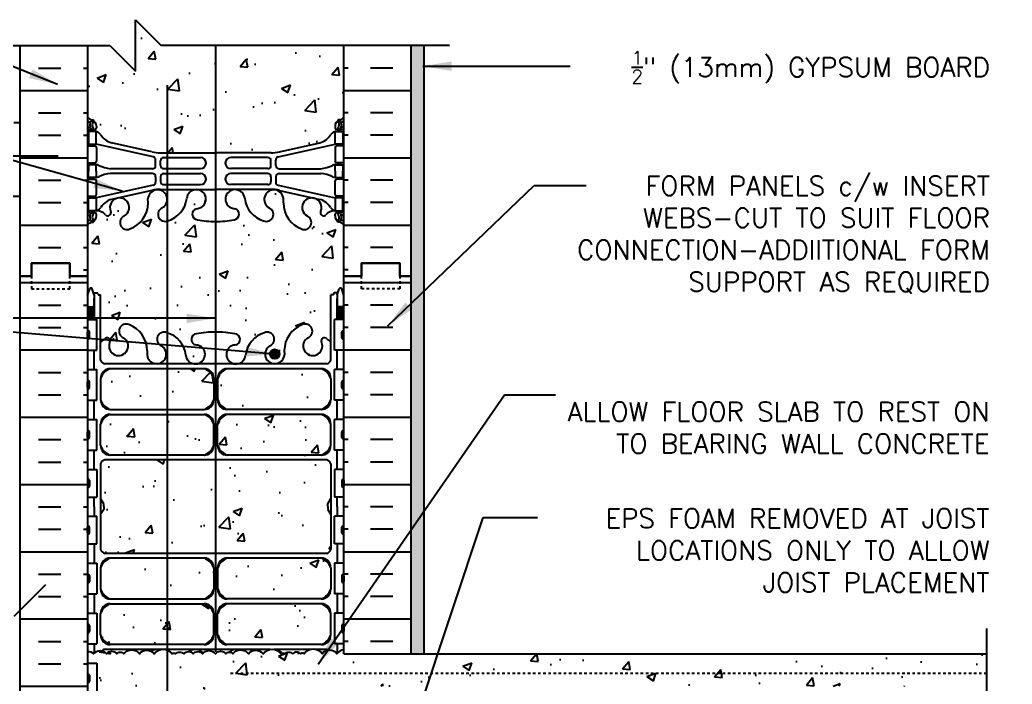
# Model space of a CAD drawing. Header units: inches. Extents: x 56 to 164, y 49 to 135.
# Drawn here: x 125.74 to 164.45, y 108.46 to 134.39 of the extents above; entities that cross this region are included whole.
import ezdxf

# ---------------------------------------------------------------- set-up
doc = ezdxf.new("R2010")
doc.units = ezdxf.units.IN
doc.header["$LTSCALE"] = 0.5
doc.header["$MEASUREMENT"] = 0
doc.linetypes.add('DASHED2', pattern=[0.375, 0.25, -0.125])
doc.linetypes.add('HIDDEN2', pattern=[0.1875, 0.125, -0.0625])
for name, color, linetype in [('HATCH', 12, 'Continuous'), ('Hidden2', 12, 'HIDDEN2'), ('line25', 2, 'Continuous'), ('LINE3', 3, 'Continuous'), ('LINE50', 5, 'Continuous'), ('LINE9', 9, 'Continuous'), ('TEXT', 4, 'Continuous'), ('Web_Edge', 9, 'Continuous')]:
    doc.layers.add(name, color=color, linetype=linetype)
doc.styles.add('DIM', font='romans.shx', dxfattribs={"width": 0.7})
doc.styles.add('ROMANS', font='romans.shx', dxfattribs={"height": 0.75})
doc.dimstyles.new('ext_12', dxfattribs={"dimscale": 12, "dimtxt": 0.09375, "dimasz": 0.09375, "dimexe": 0.09375, "dimexo": 0.0625, "dimgap": 0.0625, "dimtad": 1, "dimdec": 1, "dimzin": 3, "dimdsep": 46, "dimlunit": 4, "dimtxsty": 'DIM', "dimcen": 0.09, "dimdle": 0.09375, "dimclrt": 4, "dimadec": 0, "dimazin": 0, "dimtfac": 1, "dimtdec": 1, "dimtmove": 2, "dimatfit": 3, "dimfxl": 1, "dimfrac": 2, "dimtolj": 1, "dimtzin": 0, "dimarcsym": 0})

msp = doc.modelspace()

# ---------------------------------------------------------------- hatches: boundary and pattern name
at = {"layer": 'HATCH'}
h = msp.add_hatch(dxfattribs=at)
h.set_pattern_fill('AR-CONC', color=256, scale=0.5)
h.paths.add_polyline_path([(138.381, 133.386), (131.256, 133.386), (130.256, 134.386), (130.256, 132.386), (129.256, 133.386), (128.381, 133.386), (128.381, 130.579, 0.088416), (128.527, 130.482), (128.617, 130.482), (128.617, 130.44, -0.249069), (128.727, 130.233), (128.727, 130.166, -0.414214), (128.665, 130.103), (128.617, 130.103), (128.617, 130.033), (128.722, 130.033, -0.168672), (128.908, 129.884, 0.17445), (129.315, 129.588), (130.896, 129.235, 0.054974), (131.223, 129.199), (133.381, 129.199), (135.539, 129.199, 0.054974), (135.866, 129.235), (137.447, 129.588, 0.17445), (137.854, 129.884, -0.168672), (138.04, 130.033), (138.145, 130.033), (138.145, 130.103), (138.098, 130.103, -0.414214), (138.035, 130.166), (138.035, 130.233, -0.249069), (138.145, 130.44), (138.145, 130.482), (138.235, 130.482, 0.08841), (138.381, 130.579)])
h.paths.add_polyline_path([(138.381, 124.387), (138.381, 126.387, 0.08841), (138.235, 126.484), (138.145, 126.484), (138.145, 126.526, -0.249069), (138.035, 126.733), (138.035, 126.801, -0.414214), (138.098, 126.863), (138.145, 126.863), (138.145, 126.933), (138.04, 126.933, 0.231736), (137.682, 126.782, -0.8344), (137.471, 126.908), (137.483, 126.929, 2.155404), (136.944, 126.735, -1), (136.73, 126.223, -0.311223), (136.021, 127.239), (136.022, 127.404, 1.661382), (135.461, 127.052, -1), (135.247, 126.541, -0.30095), (134.511, 127.413, 1.661382), (133.95, 127.06, 0.055617), (134.129, 127.015, -0.843243), (134.095, 126.582, -0.047544), (133.381, 126.518, -0.047544), (132.667, 126.582, -0.843243), (132.633, 127.015, 0.055617), (132.812, 127.06, 1.661382), (132.251, 127.413, -0.30095), (131.515, 126.541, -1), (131.301, 127.052, 1.661382), (130.74, 127.404), (130.741, 127.259, -0.316114), (130.032, 126.223, -1), (129.818, 126.735, 2.155404), (129.28, 126.929), (129.291, 126.908, -0.834375), (129.08, 126.782, 0.23174), (128.722, 126.933), (128.617, 126.933), (128.617, 126.863), (128.665, 126.863, -0.414214), (128.727, 126.801), (128.727, 126.733, -0.249069), (128.617, 126.526), (128.617, 126.484), (128.527, 126.484, 0.088416), (128.381, 126.387), (128.381, 124.387), (128.381, 123.628), (128.46, 123.869, -0.725737), (128.566, 123.888), (128.615, 123.738), (128.741, 123.738, -0.414214), (128.791, 123.688), (128.791, 123.658), (128.891, 123.658), (128.891, 121.821, 0.108933), (129.044, 121.934, -0.8344), (129.255, 121.809), (129.244, 121.787, 2.155404), (129.782, 121.982, -1), (129.996, 122.493, -0.311223), (130.705, 121.477), (130.704, 121.312, 1.661382), (131.265, 121.665, -1), (131.479, 122.176, -0.30095), (132.215, 121.303, 1.661382), (132.776, 121.656, 0.055617), (132.597, 121.702, -0.843243), (132.631, 122.134, -0.049932), (133.381, 122.198, -0.049932), (134.131, 122.134, -0.843243), (134.165, 121.702, 0.055617), (133.986, 121.656, 1.661382), (134.547, 121.303, -0.30095), (135.283, 122.176, -1), (135.497, 121.665, 1.661382), (136.058, 121.312), (136.057, 121.457, -0.316114), (136.766, 122.493, -1), (136.98, 121.982, 2.155404), (137.519, 121.787), (137.507, 121.809, -0.834375), (137.718, 121.934, 0.10894), (137.871, 121.821), (137.871, 123.658), (137.971, 123.658), (137.971, 123.688, -0.414214), (138.021, 123.738), (138.147, 123.738), (138.19, 123.869, -0.725737), (138.296, 123.888), (138.381, 123.628)])
h.paths.add_polyline_path([(133.305, 120.394, 0.225652), (132.93, 120.769), (129.266, 120.769, 0.225652), (128.891, 120.394), (128.891, 119.553, 0.225652), (129.266, 119.178), (132.93, 119.178, 0.225652), (133.305, 119.553)])
h.paths.add_polyline_path([(132.93, 118.987), (129.266, 118.987, 0.225652), (128.891, 118.612), (128.891, 117.771, 0.225652), (129.266, 117.396), (132.93, 117.396, 0.225652), (133.305, 117.771), (133.305, 118.612, 0.225652)])
h.paths.add_polyline_path([(137.871, 118.612, 0.225652), (137.496, 118.987), (133.832, 118.987, 0.225652), (133.457, 118.612), (133.457, 117.771, 0.225652), (133.832, 117.396), (137.496, 117.396, 0.225652), (137.871, 117.771)])
h.paths.add_polyline_path([(137.871, 120.394, 0.225652), (137.496, 120.769), (133.832, 120.769, 0.225652), (133.457, 120.394), (133.457, 119.553, 0.225652), (133.832, 119.178), (137.496, 119.178, 0.225652), (137.871, 119.553)])
h.paths.add_polyline_path([(137.871, 117.061, 0.268138), (137.71, 117.209), (129.052, 117.209, 0.268156), (128.891, 117.061), (128.891, 115.699), (129.011, 115.499), (129.011, 115.387), (129.011, 115.275), (128.891, 115.075), (128.891, 113.713, 0.268156), (129.052, 113.565), (137.71, 113.565, 0.268138), (137.871, 113.713), (137.871, 115.075), (137.751, 115.275), (137.751, 115.387), (137.751, 115.499), (137.871, 115.699)])
h.paths.add_polyline_path([(133.305, 113.003, 0.225652), (132.93, 113.378), (129.266, 113.378, 0.225652), (128.891, 113.003), (128.891, 112.162, 0.225652), (129.266, 111.787), (132.93, 111.787, 0.225652), (133.305, 112.162)])
h.paths.add_polyline_path([(133.305, 111.221, 0.225652), (132.93, 111.596), (129.266, 111.596, 0.225652), (128.891, 111.221), (128.891, 110.38, 0.225652), (129.266, 110.005), (132.93, 110.005, 0.225652), (133.305, 110.38)])
h.paths.add_polyline_path([(137.871, 111.221, 0.225652), (137.496, 111.596), (133.832, 111.596, 0.225652), (133.457, 111.221), (133.457, 110.38, 0.225652), (133.832, 110.005), (137.496, 110.005, 0.225652), (137.871, 110.38)])
h.paths.add_polyline_path([(137.871, 113.003, 0.225652), (137.496, 113.378), (133.832, 113.378, 0.225652), (133.457, 113.003), (133.457, 112.162, 0.225652), (133.832, 111.787), (137.496, 111.787, 0.225652), (137.871, 112.162)])
h = msp.add_hatch(dxfattribs=at)
h.set_pattern_fill('INSUL', color=256, scale=7, style=0)
h.set_pattern_definition([(0, (-2797.7805, -272.6226), (0, 2.625), []), (0, (-2797.7805, -271.7476), (0, 2.625), [0.875, -0.875]), (0, (-2797.7805, -270.8726), (0, 2.625), [0.875, -0.875])])
h.paths.add_polyline_path([(128.256, 133.386), (125.756, 133.386), (125.756, 124.387), (126.194, 124.387), (126.194, 124.887), (127.694, 124.887), (127.694, 124.387), (128.381, 124.387), (128.381, 133.261)])
h = msp.add_hatch(dxfattribs=at)
h.set_pattern_fill('INSUL', color=256, scale=7, style=0)
h.set_pattern_definition([(180, (3064.5426, -272.6226), (0, 2.625), []), (180, (3064.5426, -271.7476), (0, 2.625), [0.875, -0.875]), (180, (3064.5426, -270.8726), (0, 2.625), [0.875, -0.875])])
h.paths.add_polyline_path([(141.006, 133.386), (138.381, 133.386), (138.381, 124.387), (139.069, 124.387), (139.069, 124.887), (140.569, 124.887), (140.569, 124.387), (141.006, 124.387)])
h = msp.add_hatch(dxfattribs=at)
h.set_pattern_fill('AR-SAND', color=256, scale=0.25, style=0)
h.set_pattern_definition([(37.5, (144.59085, 92.68007), (-0.0157483, 0.481706), [0, -0.38, 0, -0.425, 0, -0.40625]), (7.5, (144.59085, 92.68007), (0.442444, 0.7055365), [0, -0.205, 0, -0.3425, 0, -0.13125]), (327.5, (144.28335, 92.68007), (0.7785355, 0.0014148), [0, -0.125, 0, -0.45, 0, -0.5875]), (317.5, (144.28335, 92.68007), (0.751532, 0.219419), [0, -0.0625, 0, -0.295, 0, -0.3375])])
h.paths.add_polyline_path([(141.506, 92.387), (141.006, 92.387), (141.006, 88.387), (141.006, 79.387), (141.506, 79.387)])
h.paths.add_polyline_path([(141.506, 133.386), (141.006, 133.386), (141.006, 124.387), (141.006, 109.637), (141.506, 109.637)])
h.paths.add_polyline_path([(163.447, 92.387), (163.447, 92.887), (138.881, 92.887), (138.881, 92.387)])
h = msp.add_hatch(dxfattribs=at)
h.set_pattern_fill('AR-SAND', color=256, scale=0.25, style=0)
h.set_pattern_definition([(37.5, (76.5591, 1.08007), (-0.0157483, 0.4817059), [0, -0.38, 0, -0.425, 0, -0.40625]), (7.5, (76.5591, 1.0801), (0.4424442, 0.7055365), [0, -0.205, 0, -0.3425, 0, -0.13125]), (327.5, (76.2516, 1.08007), (0.7785355, 0.0014148), [0, -0.125, 0, -0.45, 0, -0.5875]), (317.5, (76.2516, 1.0801), (0.7515317, 0.219419), [0, -0.0625, 0, -0.295, 0, -0.3375])])
h.paths.add_polyline_path([(141.506, 133.386), (141.006, 133.386), (141.006, 124.387), (141.006, 109.637), (141.506, 109.637)])
h = msp.add_hatch(dxfattribs=at)
h.set_pattern_fill('AR-CONC', color=256, scale=0.5, style=0)
h.paths.add_polyline_path([(138.035, 129.401, -0.414214), (138.098, 129.463), (138.145, 129.463), (138.145, 129.533), (138.04, 129.533), (135.822, 129.036, 0.351061), (135.725, 128.915), (135.725, 128.702, 0.414214), (135.85, 128.577), (137.487, 128.577, 0.100756), (137.936, 128.705, -0.124673), (138.04, 128.733), (138.145, 128.733), (138.145, 128.803), (138.098, 128.803, -0.414214), (138.035, 128.866)])
h = msp.add_hatch(dxfattribs=at)
h.set_pattern_fill('INSUL', color=256, scale=7, style=0)
h.set_pattern_definition([(0, (-2797.7805, -290.6226), (0, 2.625), []), (0, (-2797.7805, -289.7476), (0, 2.625), [0.875, -0.875]), (0, (-2797.7805, -288.8726), (0, 2.625), [0.875, -0.875])])
h.paths.add_polyline_path([(125.756, 106.387), (126.194, 106.387), (126.194, 106.887), (127.694, 106.887), (127.694, 106.387), (128.381, 106.387), (128.381, 124.387), (127.694, 124.387), (127.694, 124.887), (126.194, 124.887), (126.194, 124.387), (125.756, 124.387)])
h = msp.add_hatch(dxfattribs=at)
h.set_pattern_fill('INSUL', color=256, scale=7, style=0)
h.set_pattern_definition([(180, (3064.5426, -290.6226), (0, 2.625), []), (180, (3064.5426, -289.7476), (0, 2.625), [0.875, -0.875]), (180, (3064.5426, -288.8726), (0, 2.625), [0.875, -0.875])])
h.paths.add_polyline_path([(138.381, 109.637), (141.006, 109.637), (141.006, 124.387), (140.569, 124.387), (140.569, 124.887), (139.069, 124.887), (139.069, 124.387), (138.381, 124.387)])
h = msp.add_hatch(dxfattribs=at)
h.set_pattern_fill('AR-CONC', color=256, scale=0.5)
h.paths.add_polyline_path([(134.881, 108.387), (135.131, 108.387), (163.447, 108.387), (163.447, 109.637), (138.381, 109.637), (138.381, 109.796, 0.223776), (138.107, 109.639, 0.520567), (137.532, 109.639, 0.520567), (136.828, 109.639, 0.520567), (136.698, 109.639, 0.458369), (136.381, 109.639, 0.458369), (136.064, 109.639, 0.520567), (135.934, 109.639, 0.520567), (135.23, 109.639, 0.520567), (134.655, 109.639, 0.520567), (134.048, 109.639, 0.520567), (133.773, 109.639, 0.520567), (133.368, 109.639, 0.520567), (132.866, 109.639, 0.520567), (132.502, 109.639, 0.516464), (132.133, 109.638, 0.460455), (131.814, 109.639, 0.520567), (131.685, 109.639, 0.205002), (131.397, 109.818), (131.268, 109.818, 0.205002), (130.981, 109.639, 0.520567), (130.406, 109.639, 0.520567), (129.799, 109.639, 0.520567), (129.523, 109.639, 0.520567), (129.119, 109.639, 0.520567), (128.617, 109.639, 0.31015), (128.381, 109.728), (128.381, 109.282), (128.746, 109.282), (128.746, 108.082), (128.381, 108.082), (128.381, 106.387, -0.518752), (128.751, 106.389, -0.520567), (129.116, 106.389, -0.520567), (129.618, 106.389, -0.520567), (130.022, 106.389, -0.520567), (130.298, 106.389, -0.520567), (130.905, 106.389, -0.520567), (131.479, 106.389, -0.520567), (132.184, 106.389, -0.520567), (132.313, 106.389, -0.458369), (132.631, 106.389, -0.458369), (132.948, 106.389, -0.520567), (133.077, 106.389, -0.520567), (133.782, 106.389, -0.520567), (134.356, 106.389, -0.422623), (134.881, 106.474)])
h.paths.add_polyline_path([(136.381, 106.387), (134.881, 106.387), (134.881, 106.474, 0.422623), (134.356, 106.389, 0.520567), (133.782, 106.389, 0.520567), (133.077, 106.389, 0.520567), (132.948, 106.389, 0.458369), (132.631, 106.389, 0.458369), (132.313, 106.389, 0.520567), (132.184, 106.389, 0.520567), (131.479, 106.389, 0.520567), (130.905, 106.389, 0.520567), (130.298, 106.389, 0.520567), (130.022, 106.389, 0.520567), (129.618, 106.389, 0.520567), (129.116, 106.389, 0.520567), (128.751, 106.389, 0.518752), (128.381, 106.387), (128.381, 105.628), (128.466, 105.888, -0.6), (128.566, 105.888), (128.615, 105.738), (128.741, 105.738, -0.414214), (128.791, 105.688), (128.791, 105.658), (128.891, 105.658), (128.891, 103.821, 0.108933), (129.044, 103.934, -0.8344), (129.255, 103.809), (129.244, 103.787, 2.155404), (129.782, 103.982, -1), (129.996, 104.493, -0.311223), (130.705, 103.477), (130.704, 103.312, 1.661382), (131.265, 103.665, -1), (131.479, 104.176, -0.30095), (132.215, 103.303, 1.661382), (132.776, 103.656, 0.055617), (132.597, 103.702, -0.843243), (132.631, 104.134, -0.049932), (133.381, 104.198, -0.049932), (134.131, 104.134, -0.843243), (134.165, 103.702, 0.055617), (133.986, 103.656, 1.661382), (134.547, 103.303, -0.30095), (135.283, 104.176, -1), (135.497, 103.665, 1.661382), (136.058, 103.312), (136.057, 103.477, -0.198736), (136.381, 104.246)])
h.paths.add_polyline_path([(137.871, 105.658), (137.971, 105.658), (137.971, 105.688, -0.414214), (138.021, 105.738), (138.147, 105.738), (138.196, 105.888, -0.6), (138.296, 105.888), (138.381, 105.628), (138.381, 106.387), (136.881, 106.387), (136.881, 104.514, -0.807508), (136.98, 103.982, 0.086472), (136.881, 103.899), (136.881, 103.414, 0.839665), (137.519, 103.787), (137.507, 103.809, -0.834375), (137.718, 103.934, 0.10894), (137.871, 103.821)])
h.paths.add_polyline_path([(133.305, 102.394, 0.225652), (132.93, 102.769), (129.266, 102.769, 0.225652), (128.891, 102.394), (128.891, 101.553, 0.225652), (129.266, 101.178), (132.93, 101.178, 0.225652), (133.305, 101.553)])
h.paths.add_polyline_path([(133.305, 100.612, 0.225652), (132.93, 100.987), (129.266, 100.987, 0.225652), (128.891, 100.612), (128.891, 99.771, 0.225652), (129.266, 99.396), (132.93, 99.396, 0.225652), (133.305, 99.771)])
h.paths.add_polyline_path([(137.871, 100.612, 0.225652), (137.496, 100.987), (133.832, 100.987, 0.225652), (133.457, 100.612), (133.457, 99.771, 0.225652), (133.832, 99.396), (137.496, 99.396, 0.225652), (137.871, 99.771)])
h.paths.add_polyline_path([(137.871, 102.394, 0.225652), (137.496, 102.769), (136.881, 102.769), (136.881, 102.595), (137.16, 102.595), (137.16, 102.368), (136.9, 102.368), (136.631, 102.368), (136.102, 102.368), (136.102, 102.595), (136.381, 102.595), (136.381, 102.769), (133.832, 102.769, 0.225652), (133.457, 102.394), (133.457, 101.553, 0.225652), (133.832, 101.178), (137.496, 101.178, 0.225652), (137.871, 101.553)])
h.paths.add_polyline_path([(137.751, 97.499), (137.871, 97.699), (137.871, 99.061, 0.268138), (137.71, 99.209), (129.052, 99.209, 0.268156), (128.891, 99.061), (128.891, 97.699), (129.011, 97.499), (129.011, 97.387), (129.011, 97.275), (128.891, 97.075), (128.891, 95.713, 0.268156), (129.052, 95.565), (137.71, 95.565, 0.268138), (137.871, 95.713), (137.871, 97.075), (137.751, 97.275), (137.751, 97.387)])
h.paths.add_polyline_path([(133.305, 95.003, 0.225652), (132.93, 95.378), (129.266, 95.378, 0.225652), (128.891, 95.003), (128.891, 94.162, 0.225652), (129.266, 93.787), (132.93, 93.787, 0.225652), (133.305, 94.162)])
h.paths.add_polyline_path([(133.305, 93.221, 0.225652), (132.93, 93.596), (129.266, 93.596, 0.225652), (128.891, 93.221), (128.891, 92.38, 0.225652), (129.266, 92.005), (132.93, 92.005, 0.225652), (133.305, 92.38)])
h.paths.add_polyline_path([(137.871, 93.221, 0.225652), (137.496, 93.596), (133.832, 93.596, 0.225652), (133.457, 93.221), (133.457, 92.38, 0.225652), (133.832, 92.005), (137.496, 92.005, 0.225652), (137.871, 92.38)])
h.paths.add_polyline_path([(137.871, 95.003, 0.225652), (137.496, 95.378), (133.832, 95.378, 0.225652), (133.457, 95.003), (133.457, 94.162, 0.225652), (133.832, 93.787), (137.496, 93.787, 0.225652), (137.871, 94.162)])
h.paths.add_polyline_path([(138.381, 89.146), (138.302, 88.904, -0.725737), (138.196, 88.886), (138.147, 89.036), (138.021, 89.036, -0.414214), (137.971, 89.086), (137.971, 89.116), (137.871, 89.116), (137.871, 90.953, 0.108935), (137.718, 90.84, -0.8344), (137.507, 90.965), (137.519, 90.987, 2.155404), (136.98, 90.792, -1), (136.766, 90.281, -0.311223), (136.057, 91.297), (136.058, 91.462, 1.661382), (135.497, 91.109, -1), (135.283, 90.598, -0.30095), (134.547, 91.471, 1.661382), (133.986, 91.118, 0.055617), (134.165, 91.072, -0.843243), (134.131, 90.64, -0.049932), (133.381, 90.576, -0.049932), (132.631, 90.64, -0.843243), (132.597, 91.072, 0.055617), (132.776, 91.118, 1.661382), (132.215, 91.471, -0.30095), (131.479, 90.598, -1), (131.265, 91.109, 1.661382), (130.704, 91.462), (130.705, 91.317, -0.316114), (129.996, 90.281, -1), (129.782, 90.792, 2.155404), (129.244, 90.987), (129.255, 90.965, -0.834375), (129.044, 90.84, 0.108938), (128.891, 90.953), (128.891, 89.116), (128.791, 89.116), (128.791, 89.086, -0.414214), (128.741, 89.036), (128.615, 89.036), (128.572, 88.904, -0.725737), (128.466, 88.886), (128.381, 89.146), (128.381, 88.387), (128.381, 86.387, 0.088416), (128.527, 86.29), (128.617, 86.29), (128.617, 86.248, -0.249069), (128.727, 86.041), (128.727, 85.973, -0.414214), (128.665, 85.911), (128.617, 85.911), (128.617, 85.841), (128.722, 85.841, 0.231736), (129.08, 85.992, -0.8344), (129.291, 85.866), (129.28, 85.845, 2.155404), (129.818, 86.039, -1), (130.032, 86.55, -0.311223), (130.741, 85.534), (130.74, 85.369, 1.661382), (131.301, 85.722, -1), (131.515, 86.233, -0.30095), (132.251, 85.361, 1.661382), (132.812, 85.714, 0.055617), (132.633, 85.759, -0.843243), (132.667, 86.192, -0.047544), (133.381, 86.256, -0.047544), (134.095, 86.192, -0.843243), (134.129, 85.759, 0.055617), (133.95, 85.714, 1.661382), (134.511, 85.361, -0.30095), (135.247, 86.233, -1), (135.461, 85.722, 1.661382), (136.022, 85.369), (136.021, 85.515, -0.316114), (136.73, 86.55, -1), (136.944, 86.039, 2.155404), (137.483, 85.845), (137.471, 85.866, -0.834375), (137.682, 85.992, 0.23174), (138.04, 85.841), (138.145, 85.841), (138.145, 85.911), (138.098, 85.911, -0.414214), (138.035, 85.973), (138.035, 86.041, -0.249069), (138.145, 86.248), (138.145, 86.29), (138.235, 86.29, 0.08841), (138.381, 86.387), (138.381, 88.387)])
h.paths.add_polyline_path([(138.035, 82.541), (138.035, 82.608, -0.414214), (138.098, 82.671), (138.145, 82.671), (138.145, 82.741), (138.04, 82.741, -0.168672), (137.854, 82.89, 0.17445), (137.447, 83.186), (135.866, 83.539, 0.054974), (135.539, 83.575), (133.381, 83.575), (131.223, 83.575, 0.054974), (130.896, 83.539), (129.315, 83.186, 0.17445), (128.908, 82.89, -0.168672), (128.722, 82.741), (128.617, 82.741), (128.617, 82.671), (128.665, 82.671, -0.414214), (128.727, 82.608), (128.727, 82.541, -0.249069), (128.617, 82.334), (128.617, 82.292), (128.527, 82.292, 0.088416), (128.381, 82.195), (128.381, 79.387), (132.398, 79.387), (133.398, 78.387), (133.398, 80.387), (134.398, 79.387), (138.381, 79.387), (138.381, 82.195, 0.08841), (138.235, 82.292), (138.145, 82.292), (138.145, 82.334, -0.249069)])
at = {"layer": 'LINE3'}
msp.add_hatch(color=256, dxfattribs=at).paths.add_polyline_path([(135.496, 121.34, 1), (135.871, 121.34, 1)])

# ---------------------------------------------------------------- linework, layer by layer
at = {"layer": 'HATCH'}
for points in [[(128.381, 109.728, -0.31015), (128.617, 109.639, -0.520567), (129.119, 109.639, -0.520567), (129.523, 109.639, -0.520567), (129.799, 109.639, -0.520567), (130.406, 109.639, -0.520567), (130.981, 109.639, -0.520567), (131.685, 109.639, -0.520567), (131.814, 109.639, -0.458369), (132.132, 109.639)], [(132.132, 109.637, -0.518752), (132.502, 109.639, -0.520567), (132.866, 109.639, -0.520567), (133.368, 109.639, -0.520567), (133.773, 109.639, -0.520567), (134.048, 109.639, -0.520567), (134.655, 109.639, -0.520567), (135.23, 109.639, -0.520567), (135.934, 109.639, -0.520567), (136.064, 109.639, -0.458369), (136.381, 109.639)], [(138.381, 109.796, 0.223776), (138.107, 109.639, 0.520567), (137.532, 109.639, 0.520567), (136.828, 109.639, 0.520567), (136.698, 109.639, 0.458369), (136.381, 109.639)]]:
    msp.add_lwpolyline(points, format="xyb", dxfattribs=at)
at = {"layer": 'Hidden2', "linetype": 'HIDDEN2'}
msp.add_line((133.956, 108.887), (163.447, 108.887), dxfattribs=at)
at = {"layer": 'line25'}
for p, q in [((128.381, 133.386), (128.381, 124.387)), ((138.381, 124.387), (138.381, 133.386)), ((128.381, 124.387), (128.381, 106.387)), ((138.381, 109.637), (138.381, 124.387)), ((128.381, 122.692), (128.746, 122.692)), ((128.746, 121.492), (128.746, 122.692)), ((138.381, 122.692), (138.016, 122.692)), ((138.016, 121.492), (138.016, 122.692)), ((128.381, 121.492), (128.746, 121.492)), ((138.381, 121.492), (138.016, 121.492)), ((128.381, 120.742), (128.746, 120.742)), ((128.746, 119.542), (128.746, 120.742)), ((138.381, 120.742), (138.016, 120.742)), ((138.016, 119.542), (138.016, 120.742)), ((128.381, 119.542), (128.746, 119.542)), ((138.381, 119.542), (138.016, 119.542)), ((128.381, 118.792), (128.746, 118.792)), ((128.746, 117.592), (128.746, 118.792)), ((138.381, 118.792), (138.016, 118.792)), ((138.016, 117.592), (138.016, 118.792)), ((128.381, 117.592), (128.746, 117.592)), ((138.381, 117.592), (138.016, 117.592)), ((128.381, 116.842), (128.746, 116.842)), ((128.746, 116.842), (128.746, 115.762)), ((138.381, 116.842), (138.016, 116.842)), ((138.016, 116.842), (138.016, 115.762)), ((128.381, 115.762), (128.746, 115.762)), ((138.381, 115.762), (138.016, 115.762)), ((128.381, 115.012), (128.746, 115.012)), ((128.746, 113.932), (128.746, 115.012)), ((138.381, 115.012), (138.016, 115.012)), ((138.016, 113.932), (138.016, 115.012)), ((128.381, 113.932), (128.746, 113.932)), ((138.381, 113.932), (138.016, 113.932)), ((128.381, 113.182), (128.746, 113.182)), ((128.746, 113.182), (128.746, 111.982)), ((138.381, 113.182), (138.016, 113.182)), ((138.016, 113.182), (138.016, 111.982)), ((128.381, 111.982), (128.746, 111.982)), ((138.381, 111.982), (138.016, 111.982)), ((128.381, 111.232), (128.746, 111.232)), ((128.746, 111.232), (128.746, 110.032)), ((138.381, 111.232), (138.016, 111.232)), ((138.016, 111.232), (138.016, 110.032)), ((128.381, 110.032), (128.746, 110.032)), ((138.381, 110.032), (138.016, 110.032)), ((138.381, 109.637), (163.447, 109.637)), ((128.381, 109.282), (128.746, 109.282)), ((128.746, 109.282), (128.746, 108.082))]:
    msp.add_line(p, q, dxfattribs=at)
at = {"layer": 'LINE3'}
for p, q in [((133.37, 133.386), (133.37, 109.725)), ((131.489, 131.842), (131.489, 81.57))]:
    msp.add_line(p, q, dxfattribs=at)
msp.add_circle((135.684, 121.34), 0.188, dxfattribs=at)
at = {"layer": 'LINE50'}
for p, q in [((125.756, 124.387), (125.756, 133.386)), ((141.006, 124.387), (141.006, 133.386)), ((125.756, 106.387), (125.756, 124.387)), ((141.006, 109.637), (141.006, 124.387))]:
    msp.add_line(p, q, dxfattribs=at)
for points in [[(125.756, 124.387), (126.194, 124.387), (126.194, 124.887), (127.694, 124.887), (127.694, 124.387), (128.381, 124.387)], [(128.381, 124.387), (127.694, 124.387), (127.694, 124.887), (126.194, 124.887), (126.194, 124.387), (125.756, 124.387)], [(141.006, 124.387), (140.569, 124.387), (140.569, 124.887), (139.069, 124.887), (139.069, 124.387), (138.381, 124.387)], [(138.381, 124.387), (139.069, 124.387), (139.069, 124.887), (140.569, 124.887), (140.569, 124.387), (141.006, 124.387)]]:
    msp.add_lwpolyline(points, dxfattribs=at)
at = {"layer": 'LINE9'}
for p, q in [((130.256, 132.386), (130.256, 134.386)), ((130.256, 134.386), (131.256, 133.386)), ((120.006, 133.386), (129.256, 133.386)), ((129.256, 133.386), (130.256, 132.386)), ((142.506, 133.386), (131.256, 133.386)), ((125.506, 130.386), (125.756, 130.386)), ((125.234, 129.074), (127.234, 129.074)), ((122.756, 127.511), (125.756, 127.511)), ((128.381, 121.982), (128.381, 122.202)), ((128.381, 122.147), (128.381, 122.147)), ((128.381, 122.037), (128.381, 122.037)), ((128.421, 122.242), (128.421, 122.242)), ((128.421, 121.942), (128.421, 121.942)), ((128.461, 121.982), (128.461, 122.202)), ((138.301, 121.982), (138.301, 122.202)), ((138.341, 122.242), (138.341, 122.242)), ((138.341, 121.942), (138.341, 121.942)), ((138.381, 121.982), (138.381, 122.202)), ((138.381, 122.147), (138.381, 122.147)), ((138.381, 122.037), (138.381, 122.037)), ((128.381, 120.032), (128.381, 120.252)), ((128.381, 120.197), (128.381, 120.197)), ((128.381, 120.087), (128.381, 120.087)), ((128.421, 120.292), (128.421, 120.292)), ((128.421, 119.992), (128.421, 119.992)), ((128.461, 120.032), (128.461, 120.252)), ((138.301, 120.032), (138.301, 120.252)), ((138.341, 120.292), (138.341, 120.292)), ((138.341, 119.992), (138.341, 119.992)), ((138.381, 120.032), (138.381, 120.252)), ((138.381, 120.197), (138.381, 120.197)), ((138.381, 120.087), (138.381, 120.087)), ((128.381, 118.082), (128.381, 118.302)), ((128.381, 118.247), (128.381, 118.247)), ((128.381, 118.137), (128.381, 118.137)), ((128.421, 118.342), (128.421, 118.342)), ((128.461, 118.082), (128.461, 118.302)), ((138.301, 118.082), (138.301, 118.302)), ((138.341, 118.342), (138.341, 118.342)), ((138.381, 118.082), (138.381, 118.302)), ((138.381, 118.247), (138.381, 118.247)), ((138.381, 118.137), (138.381, 118.137)), ((128.421, 118.042), (128.421, 118.042)), ((138.341, 118.042), (138.341, 118.042)), ((128.381, 116.412), (128.381, 116.192)), ((128.381, 116.357), (128.381, 116.357)), ((128.381, 116.247), (128.381, 116.247)), ((128.421, 116.452), (128.421, 116.452)), ((128.421, 116.152), (128.421, 116.152)), ((128.461, 116.412), (128.461, 116.192)), ((138.301, 116.412), (138.301, 116.192)), ((138.341, 116.452), (138.341, 116.452)), ((138.341, 116.152), (138.341, 116.152)), ((138.381, 116.412), (138.381, 116.192)), ((138.381, 116.357), (138.381, 116.357)), ((138.381, 116.247), (138.381, 116.247)), ((128.381, 114.362), (128.381, 114.582)), ((128.421, 114.622), (128.421, 114.622)), ((128.461, 114.362), (128.461, 114.582)), ((138.301, 114.362), (138.301, 114.582)), ((138.341, 114.622), (138.341, 114.622)), ((138.381, 114.362), (138.381, 114.582)), ((128.381, 114.527), (128.381, 114.527)), ((128.381, 114.417), (128.381, 114.417)), ((128.421, 114.322), (128.421, 114.322)), ((138.341, 114.322), (138.341, 114.322)), ((138.381, 114.527), (138.381, 114.527)), ((138.381, 114.417), (138.381, 114.417)), ((128.381, 112.692), (128.381, 112.472)), ((128.381, 112.637), (128.381, 112.637)), ((128.421, 112.732), (128.421, 112.732)), ((128.461, 112.692), (128.461, 112.472)), ((138.301, 112.692), (138.301, 112.472)), ((138.341, 112.732), (138.341, 112.732)), ((138.381, 112.692), (138.381, 112.472)), ((138.381, 112.637), (138.381, 112.637)), ((125.522, 111.113), (126.756, 112.348)), ((128.381, 112.527), (128.381, 112.527)), ((128.421, 112.432), (128.421, 112.432)), ((138.341, 112.432), (138.341, 112.432)), ((138.381, 112.527), (138.381, 112.527)), ((128.381, 110.742), (128.381, 110.522)), ((128.461, 110.742), (128.461, 110.522)), ((138.301, 110.742), (138.301, 110.522)), ((138.381, 110.742), (138.381, 110.522)), ((128.381, 110.687), (128.381, 110.687)), ((128.381, 110.577), (128.381, 110.577)), ((128.421, 110.482), (128.421, 110.482)), ((138.341, 110.482), (138.341, 110.482)), ((138.381, 110.687), (138.381, 110.687)), ((138.381, 110.577), (138.381, 110.577)), ((128.381, 108.792), (128.381, 108.572)), ((128.421, 108.832), (128.421, 108.832)), ((128.461, 108.792), (128.461, 108.572)), ((128.381, 108.737), (128.381, 108.737)), ((128.381, 108.627), (128.381, 108.627)), ((128.421, 108.532), (128.421, 108.532))]:
    msp.add_line(p, q, dxfattribs=at)
at = {"layer": 'LINE9', "linetype": 'Continuous'}
msp.add_line((141.506, 109.637), (141.506, 133.386), dxfattribs=at)
at = {"layer": 'LINE9', "linetype": 'DASHED2', "ltscale": 0.15}
for points in [[(126.194, 124.387), (126.194, 124.387), (126.194, 123.887), (127.694, 123.887), (127.694, 124.387), (127.694, 124.387)], [(126.194, 124.387), (126.194, 124.387), (126.194, 123.887), (127.694, 123.887), (127.694, 124.387), (127.694, 124.387)], [(140.569, 124.387), (140.569, 124.387), (140.569, 123.887), (139.069, 123.887), (139.069, 124.387), (139.069, 124.387)], [(140.569, 124.387), (140.569, 124.387), (140.569, 123.887), (139.069, 123.887), (139.069, 124.387), (139.069, 124.387)]]:
    msp.add_lwpolyline(points, dxfattribs=at)
at = {"layer": 'LINE9'}
msp.add_lwpolyline([(163.447, 110.637), (163.447, 102.262), (162.447, 101.262), (164.447, 101.262), (163.447, 100.262), (163.447, 91.387)], dxfattribs=at)
for centre, start, end in [((128.421, 122.202), 90, 180), ((128.421, 121.982), 180, 270), ((128.421, 122.202), 360, 90), ((128.421, 121.982), 270, 0), ((138.341, 122.202), 90, 180), ((138.341, 121.982), 180, 270), ((138.341, 122.202), 0, 90), ((138.341, 121.982), 270, 0), ((128.421, 120.252), 90, 180), ((128.421, 120.032), 180, 270), ((128.421, 120.252), 360, 90), ((128.421, 120.032), 270, 0), ((138.341, 120.252), 90, 180), ((138.341, 120.032), 180, 270), ((138.341, 120.252), 0, 90), ((138.341, 120.032), 270, 0), ((128.421, 118.302), 90, 180), ((128.421, 118.082), 180, 270), ((128.421, 118.302), 360, 90), ((128.421, 118.082), 270, 0), ((138.341, 118.302), 90, 180), ((138.341, 118.082), 180, 270), ((138.341, 118.302), 0, 90), ((138.341, 118.082), 270, 0), ((128.421, 116.412), 90, 180), ((128.421, 116.192), 180, 270), ((128.421, 116.412), 0, 90), ((128.421, 116.192), 270, 0), ((138.341, 116.412), 90, 180), ((138.341, 116.192), 180, 270), ((138.341, 116.412), 360, 90), ((138.341, 116.192), 270, 0), ((128.421, 114.582), 90, 180), ((128.421, 114.582), 360, 90), ((138.341, 114.582), 90, 180), ((138.341, 114.582), 0, 90), ((128.421, 114.362), 180, 270), ((128.421, 114.362), 270, 0), ((138.341, 114.362), 180, 270), ((138.341, 114.362), 270, 0), ((128.421, 112.692), 90, 180), ((128.421, 112.692), 0, 90), ((138.341, 112.692), 90, 180), ((138.341, 112.692), 360, 90), ((128.421, 112.472), 180, 270), ((128.421, 112.472), 270, 0), ((138.341, 112.472), 180, 270), ((138.341, 112.472), 270, 0), ((128.421, 110.742), 90, 180), ((128.421, 110.742), 0, 90), ((138.341, 110.742), 90, 180), ((138.341, 110.742), 360, 90), ((128.421, 110.522), 180, 270), ((128.421, 110.522), 270, 0), ((138.341, 110.522), 180, 270), ((138.341, 110.522), 270, 0), ((128.421, 108.792), 90, 180), ((128.421, 108.792), 0, 90), ((128.421, 108.572), 180, 270), ((128.421, 108.572), 270, 0)]:
    msp.add_arc(centre, 0.04, start, end, dxfattribs=at)
at = {"layer": 'Web_Edge'}
for p, q in [((128.527, 130.482), (128.617, 130.482)), ((128.617, 130.482), (128.617, 130.44)), ((138.235, 130.482), (138.145, 130.482)), ((138.145, 130.482), (138.145, 130.44)), ((128.381, 130.203), (128.459, 130.203)), ((128.381, 130.103), (128.665, 130.103)), ((128.527, 130.103), (128.527, 130.033)), ((128.617, 130.103), (128.617, 130.033)), ((128.727, 130.233), (128.727, 130.166)), ((138.035, 130.233), (138.035, 130.166)), ((138.381, 130.103), (138.098, 130.103)), ((138.145, 130.103), (138.145, 130.033)), ((138.235, 130.103), (138.235, 130.033)), ((138.381, 130.203), (138.303, 130.203)), ((128.381, 129.463), (128.665, 129.463)), ((128.527, 129.533), (128.527, 129.463)), ((128.617, 129.533), (128.617, 129.463)), ((130.94, 129.036), (128.722, 129.533)), ((128.727, 129.401), (128.727, 128.866)), ((130.896, 129.235), (129.315, 129.588)), ((135.822, 129.036), (138.04, 129.533)), ((135.866, 129.235), (137.447, 129.588)), ((138.035, 129.401), (138.035, 128.866)), ((138.381, 129.463), (138.098, 129.463)), ((138.145, 129.533), (138.145, 129.463)), ((138.235, 129.533), (138.235, 129.463)), ((131.037, 128.702), (131.037, 128.915)), ((131.223, 129.199), (133.381, 129.199)), ((131.35, 129.012), (132.789, 129.012)), ((135.539, 129.199), (133.381, 129.199)), ((135.412, 129.012), (133.973, 129.012)), ((135.725, 128.702), (135.725, 128.915)), ((128.381, 128.803), (128.665, 128.803)), ((128.527, 128.803), (128.527, 128.733)), ((128.617, 128.803), (128.617, 128.733)), ((130.912, 128.577), (129.275, 128.577)), ((131.225, 128.703), (131.225, 128.887)), ((131.35, 128.578), (132.789, 128.578)), ((135.412, 128.578), (133.973, 128.578)), ((135.537, 128.703), (135.537, 128.887)), ((135.85, 128.577), (137.487, 128.577)), ((138.381, 128.803), (138.098, 128.803)), ((138.145, 128.803), (138.145, 128.733)), ((138.235, 128.803), (138.235, 128.733)), ((128.381, 128.163), (128.665, 128.163)), ((128.527, 128.163), (128.527, 128.233)), ((128.617, 128.163), (128.617, 128.233)), ((130.912, 128.389), (129.275, 128.389)), ((131.037, 128.264), (131.037, 128.052)), ((131.225, 128.263), (131.225, 128.079)), ((131.35, 128.388), (132.789, 128.388)), ((135.412, 128.388), (133.973, 128.388)), ((135.537, 128.263), (135.537, 128.079)), ((135.725, 128.264), (135.725, 128.052)), ((135.85, 128.389), (137.487, 128.389)), ((138.381, 128.163), (138.098, 128.163)), ((138.145, 128.163), (138.145, 128.233)), ((138.235, 128.163), (138.235, 128.233)), ((130.94, 127.93), (128.722, 127.433)), ((128.727, 127.566), (128.727, 128.101)), ((130.896, 127.731), (129.315, 127.379)), ((131.223, 127.768), (133.381, 127.768)), ((131.35, 127.954), (132.789, 127.954)), ((135.539, 127.768), (133.381, 127.768)), ((135.412, 127.954), (133.973, 127.954)), ((135.822, 127.93), (138.04, 127.433)), ((135.866, 127.731), (137.447, 127.379)), ((138.035, 127.566), (138.035, 128.101)), ((128.381, 127.503), (128.665, 127.503)), ((128.527, 127.433), (128.527, 127.503)), ((128.617, 127.433), (128.617, 127.503)), ((130.741, 127.239), (130.74, 127.404)), ((136.021, 127.239), (136.022, 127.404)), ((138.381, 127.503), (138.098, 127.503)), ((138.145, 127.433), (138.145, 127.503)), ((138.235, 127.433), (138.235, 127.503)), ((128.381, 126.863), (128.665, 126.863)), ((128.381, 126.763), (128.459, 126.763)), ((128.527, 126.863), (128.527, 126.933)), ((128.617, 126.863), (128.617, 126.933)), ((128.727, 126.733), (128.727, 126.801)), ((129.28, 126.929), (129.291, 126.908)), ((137.483, 126.929), (137.471, 126.908)), ((138.035, 126.733), (138.035, 126.801)), ((138.381, 126.863), (138.098, 126.863)), ((138.145, 126.863), (138.145, 126.933)), ((138.235, 126.863), (138.235, 126.933)), ((138.381, 126.763), (138.303, 126.763)), ((128.527, 126.484), (128.617, 126.484)), ((128.617, 126.484), (128.617, 126.526)), ((138.145, 126.484), (138.145, 126.526)), ((138.235, 126.484), (138.145, 126.484)), ((128.381, 123.628), (128.466, 123.888)), ((128.641, 123.658), (128.566, 123.888)), ((138.121, 123.658), (138.196, 123.888)), ((138.381, 123.628), (138.296, 123.888)), ((128.615, 123.738), (128.741, 123.738)), ((128.641, 123.658), (128.641, 122.692)), ((128.791, 123.688), (128.791, 123.688)), ((128.791, 123.688), (128.791, 123.658)), ((128.791, 123.658), (128.891, 123.658)), ((128.891, 121.104), (128.891, 123.658)), ((137.971, 123.658), (137.871, 123.658)), ((137.871, 121.104), (137.871, 123.658)), ((137.971, 123.688), (137.971, 123.688)), ((137.971, 123.688), (137.971, 123.658)), ((138.147, 123.738), (138.021, 123.738)), ((138.121, 123.658), (138.121, 122.692)), ((129.244, 121.787), (129.255, 121.809)), ((137.519, 121.787), (137.507, 121.809)), ((130.705, 121.477), (130.704, 121.312)), ((136.057, 121.477), (136.058, 121.312)), ((137.71, 120.956), (129.052, 120.956)), ((132.93, 120.769), (129.266, 120.769)), ((137.496, 120.769), (133.832, 120.769)), ((128.891, 120.394), (128.891, 119.553)), ((133.305, 120.394), (133.305, 119.553)), ((133.457, 120.394), (133.457, 119.554)), ((137.871, 120.394), (137.871, 119.553)), ((129.266, 119.178), (132.93, 119.178)), ((129.266, 118.987), (132.93, 118.987)), ((137.496, 119.178), (133.832, 119.178)), ((137.496, 118.987), (133.832, 118.987)), ((128.891, 117.771), (128.891, 118.612)), ((133.305, 117.771), (133.305, 118.612)), ((133.457, 117.771), (133.457, 118.611)), ((137.871, 117.771), (137.871, 118.612)), ((132.93, 117.396), (129.266, 117.396)), ((137.496, 117.396), (133.832, 117.396)), ((128.891, 117.061), (128.891, 113.713)), ((137.71, 117.209), (129.052, 117.209)), ((137.871, 117.061), (137.871, 113.713)), ((129.011, 115.499), (128.891, 115.699)), ((129.011, 115.499), (128.891, 115.699)), ((129.011, 115.387), (129.011, 115.499)), ((129.011, 115.387), (129.011, 115.499)), ((129.011, 115.387), (129.011, 115.275)), ((129.011, 115.387), (129.011, 115.275)), ((137.751, 115.499), (137.871, 115.699)), ((137.751, 115.499), (137.871, 115.699)), ((137.751, 115.387), (137.751, 115.499)), ((137.751, 115.387), (137.751, 115.499)), ((137.751, 115.387), (137.751, 115.275)), ((137.751, 115.387), (137.751, 115.275)), ((129.011, 115.275), (128.891, 115.075)), ((129.011, 115.275), (128.891, 115.075)), ((137.751, 115.275), (137.871, 115.075)), ((137.751, 115.275), (137.871, 115.075)), ((137.71, 113.565), (129.052, 113.565)), ((132.93, 113.378), (129.266, 113.378)), ((137.496, 113.378), (133.832, 113.378)), ((128.891, 113.003), (128.891, 112.162)), ((133.305, 113.003), (133.305, 112.162)), ((133.457, 113.003), (133.457, 112.163)), ((137.871, 113.003), (137.871, 112.162)), ((129.266, 111.787), (132.93, 111.787)), ((129.266, 111.596), (132.93, 111.596)), ((137.496, 111.787), (133.832, 111.787)), ((137.496, 111.596), (133.832, 111.596)), ((128.891, 110.38), (128.891, 111.221)), ((133.305, 110.38), (133.305, 111.221)), ((133.457, 110.379), (133.457, 111.22)), ((137.871, 110.38), (137.871, 111.221)), ((132.93, 110.005), (129.266, 110.005)), ((137.496, 110.005), (133.832, 110.005)), ((135.517, 109.818), (129.052, 109.818)), ((137.115, 109.818), (135.647, 109.818)), ((137.71, 109.818), (137.245, 109.818))]:
    msp.add_line(p, q, dxfattribs=at)
for points in [[(128.422, 129.533), (128.722, 129.533), (128.722, 130.033), (128.422, 130.033)], [(138.34, 129.533), (138.04, 129.533), (138.04, 130.033), (138.34, 130.033)], [(128.422, 127.433), (128.722, 127.433), (128.722, 126.933), (128.422, 126.933)], [(138.34, 127.433), (138.04, 127.433), (138.04, 126.933), (138.34, 126.933)], [(128.591, 122.748), (128.441, 122.748), (128.441, 123.188), (128.591, 123.188)], [(128.551, 122.808), (128.481, 122.808), (128.481, 123.188), (128.551, 123.188)], [(138.171, 122.748), (138.321, 122.748), (138.321, 123.188), (138.171, 123.188)], [(138.211, 122.808), (138.281, 122.808), (138.281, 123.188), (138.211, 123.188)]]:
    msp.add_lwpolyline(points, close=True, dxfattribs=at)
for points in [[(128.722, 128.483), (128.722, 128.733), (128.422, 128.733), (128.422, 128.483)], [(138.04, 128.483), (138.04, 128.733), (138.34, 128.733), (138.34, 128.483)], [(128.722, 128.483), (128.722, 128.233), (128.422, 128.233), (128.422, 128.483)], [(138.04, 128.483), (138.04, 128.233), (138.34, 128.233), (138.34, 128.483)], [(128.641, 122.692), (128.641, 123.508)], [(138.121, 122.692), (138.121, 123.508)], [(128.641, 120.742), (128.641, 121.492)], [(138.121, 120.742), (138.121, 121.492)], [(128.641, 118.792), (128.641, 119.542)], [(138.121, 118.792), (138.121, 119.542)], [(128.641, 116.842), (128.641, 117.592)], [(138.121, 116.842), (138.121, 117.592)], [(128.641, 115.387), (128.641, 115.762)], [(138.121, 115.387), (138.121, 115.762)], [(128.641, 115.387), (128.641, 115.012)], [(138.121, 115.387), (138.121, 115.012)], [(128.641, 113.932), (128.641, 113.182)], [(138.121, 113.932), (138.121, 113.182)], [(128.641, 111.982), (128.641, 111.232)], [(138.121, 111.982), (138.121, 111.232)], [(128.641, 110.032), (128.641, 109.67)], [(138.121, 110.032), (138.121, 109.658)]]:
    msp.add_lwpolyline(points, dxfattribs=at)
for centre, radius, start, end in [((128.727, 130.94), 0.5, 226.2109, 250.5288), ((128.727, 130.94), 0.6, 234.7832, 245.0748), ((128.721, 130.288), 0.25, 140.1145, 222.4609), ((128.563, 130.419), 0.045, 321.448, 139.1879), ((128.477, 130.233), 0.25, 0, 70.5288), ((138.285, 130.233), 0.25, 109.4712, 180), ((138.199, 130.419), 0.045, 40.8121, 218.552), ((138.035, 130.94), 0.5, 289.4712, 313.7878), ((138.041, 130.288), 0.25, 317.5391, 39.8855), ((138.035, 130.94), 0.6, 294.9252, 305.2158), ((128.459, 130.223), 0.0196, 269.4032, 15.4901), ((128.465, 130.377), 0.021, 343.464, 63.9957), ((128.57, 130.149), 0.045, 222.4609, 42.4609), ((128.721, 130.288), 0.16, 140.0001, 222.4609), ((128.665, 130.166), 0.0625, 270, 0), ((138.098, 130.166), 0.0625, 180, 270), ((138.193, 130.149), 0.045, 137.5391, 317.5391), ((138.041, 130.288), 0.16, 317.5391, 39.9999), ((138.297, 130.377), 0.021, 116.0043, 196.536), ((138.303, 130.223), 0.0196, 164.5099, 270.5968), ((128.6, 129.691), 0.364, 34.9775, 70.3387), ((129.523, 130.302), 0.743, 212.7919, 253.8107), ((137.239, 130.302), 0.743, 286.1893, 327.2081), ((138.162, 129.691), 0.364, 109.6613, 145.0225), ((128.665, 129.401), 0.0625, 0, 90), ((138.098, 129.401), 0.0625, 90, 180), ((131.223, 130.699), 1.5, 257.4135, 270), ((130.912, 128.915), 0.125, 0, 77.3767), ((131.35, 128.887), 0.125, 90, 180), ((132.789, 128.795), 0.217, 270, 90), ((133.973, 128.795), 0.217, 90, 270), ((135.412, 128.887), 0.125, 0, 90), ((135.539, 130.699), 1.5, 270, 282.5865), ((135.85, 128.915), 0.125, 102.6233, 180), ((128.665, 128.866), 0.0625, 270, 0), ((128.718, 128.514), 0.219, 60.4937, 88.92), ((129.364, 129.744), 1.17, 242.6365, 265.6505), ((130.912, 128.702), 0.125, 270, 0), ((131.35, 128.703), 0.125, 180, 270), ((135.412, 128.703), 0.125, 270, 360), ((135.85, 128.702), 0.125, 180, 270), ((137.399, 129.744), 1.17, 274.3495, 297.3635), ((138.044, 128.514), 0.219, 91.08, 119.5063), ((138.098, 128.866), 0.0625, 180, 270), ((128.665, 128.101), 0.0625, 0, 90), ((128.718, 128.452), 0.219, 271.08, 299.5063), ((129.364, 127.222), 1.17, 94.3495, 117.3635), ((130.912, 128.264), 0.125, 0, 90), ((131.35, 128.263), 0.125, 90, 180), ((132.789, 128.171), 0.217, 270, 90), ((133.973, 128.171), 0.217, 90, 270), ((135.412, 128.263), 0.125, 0, 90), ((135.85, 128.264), 0.125, 90, 180), ((137.399, 127.222), 1.17, 62.6365, 85.6505), ((138.044, 128.452), 0.219, 240.4937, 268.92), ((138.098, 128.101), 0.0625, 90, 180), ((131.114, 127.377), 0.375, 299.9315, 175.7552), ((131.223, 126.268), 1.5, 90, 102.5865), ((130.912, 128.052), 0.125, 282.6233, 0), ((131.35, 128.079), 0.125, 180, 270), ((132.625, 127.385), 0.375, 299.9315, 175.7552), ((134.137, 127.385), 0.375, 4.2448, 240.0685), ((135.648, 127.377), 0.375, 4.2448, 240.0685), ((135.412, 128.079), 0.125, 270, 0), ((135.539, 126.268), 1.5, 77.4135, 90), ((135.85, 128.052), 0.125, 180, 257.3767), ((128.665, 127.566), 0.0625, 270, 0), ((129.523, 126.664), 0.743, 106.1893, 147.2081), ((129.631, 127.06), 0.375, 299.9315, 200.3757), ((131.224, 127.533), 1.034, 286.3365, 353.3331), ((135.538, 127.533), 1.034, 186.6669, 253.6635), ((137.131, 127.06), 0.375, 339.6243, 240.0685), ((137.239, 126.664), 0.743, 32.7919, 73.8107), ((138.098, 127.566), 0.0625, 180, 270), ((128.6, 127.276), 0.364, 289.6613, 325.0225), ((129.649, 127.246), 1.092, 290.5175, 359.6668), ((131.408, 126.796), 0.277, 112.68, 292.68), ((132.687, 126.801), 0.22, 104.2604, 264.8165), ((132.518, 127.841), 0.834, 277.8937, 290.6271), ((134.244, 127.841), 0.834, 249.3729, 262.1063), ((134.075, 126.801), 0.22, 275.1835, 75.7396), ((135.354, 126.796), 0.277, 247.32, 67.32), ((137.113, 127.246), 1.092, 180.3332, 249.4825), ((138.162, 127.276), 0.364, 214.9775, 250.3387), ((128.727, 126.026), 0.6, 114.9252, 125.2168), ((128.459, 126.744), 0.0196, 344.5099, 90.5968), ((128.721, 126.679), 0.25, 137.5391, 219.8855), ((128.465, 126.589), 0.021, 296.0043, 16.536), ((128.563, 126.548), 0.045, 220.8121, 38.552), ((128.57, 126.817), 0.045, 317.5391, 137.5391), ((128.477, 126.733), 0.25, 289.4712, 360), ((128.721, 126.679), 0.16, 137.5391, 219.9999), ((128.665, 126.801), 0.0625, 360, 90), ((128.747, 126.492), 0.441, 41.0127, 93.2024), ((129.174, 126.864), 0.125, 221.0127, 20.3757), ((129.925, 126.479), 0.277, 112.68, 292.68), ((133.364, 130.295), 3.777, 259.3725, 270.2606), ((133.398, 130.295), 3.777, 269.7394, 280.6275), ((136.837, 126.479), 0.277, 247.32, 67.32), ((137.588, 126.864), 0.125, 159.6243, 318.9873), ((138.015, 126.492), 0.441, 86.7976, 138.9873), ((138.098, 126.801), 0.0625, 90, 180), ((138.285, 126.733), 0.25, 180, 250.5288), ((138.193, 126.817), 0.045, 42.4609, 222.4609), ((138.199, 126.548), 0.045, 141.448, 319.1879), ((138.041, 126.679), 0.16, 320.0001, 42.4609), ((138.041, 126.679), 0.25, 320.1145, 42.4609), ((138.297, 126.589), 0.021, 163.464, 243.9957), ((138.303, 126.744), 0.0196, 89.4032, 195.4901), ((138.035, 126.026), 0.6, 54.7832, 65.0748), ((128.727, 126.026), 0.5, 109.4712, 133.7891), ((138.035, 126.026), 0.5, 46.2122, 70.5288), ((128.516, 123.862), 0.0567, 28.0725, 151.9275), ((138.246, 123.862), 0.0567, 28.0725, 151.9275), ((128.741, 123.688), 0.05, 0, 90), ((138.021, 123.688), 0.05, 90, 180), ((129.889, 122.237), 0.277, 67.32, 247.32), ((129.613, 121.47), 1.092, 0.3332, 69.4825), ((137.149, 121.47), 1.092, 110.5175, 179.6668), ((136.873, 122.237), 0.277, 292.68, 112.68), ((128.711, 122.224), 0.441, 294.1187, 318.9873), ((129.138, 121.852), 0.125, 339.6243, 138.9873), ((129.595, 121.657), 0.375, 159.6243, 60.0685), ((131.372, 121.92), 0.277, 67.32, 247.32), ((131.188, 121.183), 1.034, 6.6669, 73.6635), ((132.651, 121.915), 0.22, 95.1835, 255.7396), ((133.328, 118.421), 3.777, 89.1934, 100.6275), ((133.434, 118.421), 3.777, 79.3725, 90.8066), ((134.111, 121.915), 0.22, 284.2604, 84.8165), ((135.574, 121.183), 1.034, 106.3365, 173.3331), ((135.39, 121.92), 0.277, 292.68, 112.68), ((137.167, 121.657), 0.375, 119.9315, 20.3757), ((137.624, 121.852), 0.125, 41.0127, 200.3757), ((138.051, 122.224), 0.441, 221.0127, 245.8818), ((131.078, 121.34), 0.375, 184.2448, 60.0685), ((132.589, 121.331), 0.375, 184.2448, 60.0685), ((132.482, 120.875), 0.834, 69.3729, 82.1063), ((134.173, 121.331), 0.375, 119.9315, 355.7552), ((134.28, 120.875), 0.834, 97.8937, 110.6271), ((135.684, 121.34), 0.375, 119.9315, 355.7552), ((129.1, 121.17), 0.219, 197.3882, 257.4322), ((129.473, 120.187), 0.617, 109.5682, 160.4318), ((129.266, 120.394), 0.375, 90, 180), ((132.723, 120.187), 0.617, 19.5682, 70.4318), ((132.93, 120.394), 0.375, 360, 90), ((134.039, 120.187), 0.617, 109.5682, 160.4318), ((133.832, 120.394), 0.375, 90, 180), ((137.289, 120.187), 0.617, 19.5682, 70.4318), ((137.496, 120.394), 0.375, 360, 90), ((137.662, 121.17), 0.219, 282.5678, 342.6083), ((129.473, 119.76), 0.617, 199.5682, 250.4318), ((129.266, 119.553), 0.375, 180, 270), ((132.723, 119.76), 0.617, 289.5682, 340.4318), ((132.93, 119.553), 0.375, 270, 0), ((134.039, 119.76), 0.617, 199.5682, 250.4318), ((133.832, 119.553), 0.375, 180, 270), ((137.289, 119.76), 0.617, 289.5682, 340.4318), ((137.496, 119.553), 0.375, 270, 0), ((129.473, 118.405), 0.617, 109.5682, 160.4318), ((129.266, 118.612), 0.375, 90, 180), ((132.723, 118.405), 0.617, 19.5682, 70.4318), ((132.93, 118.612), 0.375, 360, 90), ((134.039, 118.405), 0.617, 109.5682, 160.4318), ((133.832, 118.612), 0.375, 90, 180), ((137.289, 118.405), 0.617, 19.5682, 70.4318), ((137.496, 118.612), 0.375, 360, 90), ((129.473, 117.978), 0.617, 199.5682, 250.4318), ((129.266, 117.771), 0.375, 180, 270), ((132.723, 117.978), 0.617, 289.5682, 340.4318), ((132.93, 117.771), 0.375, 270, 0), ((134.039, 117.978), 0.617, 199.5682, 250.4318), ((133.832, 117.771), 0.375, 180, 270), ((137.289, 117.978), 0.617, 289.5682, 340.4318), ((137.496, 117.771), 0.375, 270, 0), ((129.1, 116.995), 0.219, 102.5678, 162.612), ((137.662, 116.995), 0.219, 17.3917, 77.4322), ((129.1, 113.779), 0.219, 197.388, 257.4322), ((137.662, 113.779), 0.219, 282.5678, 342.6083), ((129.473, 112.796), 0.617, 109.5682, 160.4318), ((129.266, 113.003), 0.375, 90, 180), ((132.723, 112.796), 0.617, 19.5682, 70.4318), ((132.93, 113.003), 0.375, 360, 90), ((134.039, 112.796), 0.617, 109.5682, 160.4318), ((133.832, 113.003), 0.375, 90, 180), ((137.289, 112.796), 0.617, 19.5682, 70.4318), ((137.496, 113.003), 0.375, 360, 90), ((129.473, 112.369), 0.617, 199.5682, 250.4318), ((129.266, 112.162), 0.375, 180, 270), ((132.723, 112.369), 0.617, 289.5682, 340.4318), ((132.93, 112.162), 0.375, 270, 0), ((134.039, 112.369), 0.617, 199.5682, 250.4318), ((133.832, 112.162), 0.375, 180, 270), ((137.289, 112.369), 0.617, 289.5682, 340.4318), ((137.496, 112.162), 0.375, 270, 0), ((129.473, 111.014), 0.617, 109.5682, 160.4318), ((129.266, 111.221), 0.375, 90, 180), ((132.723, 111.014), 0.617, 19.5682, 70.4318), ((132.93, 111.221), 0.375, 360, 90), ((134.039, 111.014), 0.617, 109.5682, 160.4318), ((133.832, 111.221), 0.375, 90, 180), ((137.289, 111.014), 0.617, 19.5682, 70.4318), ((137.496, 111.221), 0.375, 360, 90), ((129.473, 110.587), 0.617, 199.5682, 250.4318), ((129.266, 110.38), 0.375, 180, 270), ((132.723, 110.587), 0.617, 289.5682, 340.4318), ((132.93, 110.38), 0.375, 270, 0), ((134.039, 110.587), 0.617, 199.5682, 250.4318), ((133.832, 110.38), 0.375, 180, 270), ((137.289, 110.587), 0.617, 289.5682, 340.4318), ((137.496, 110.38), 0.375, 270, 0), ((129.1, 109.604), 0.219, 102.5678, 134.6775), ((131.078, 109.434), 0.375, 74.1017, 124.4701), ((132.589, 109.443), 0.375, 36.9177, 129.5737), ((134.173, 109.443), 0.375, 69.6056, 134.3354), ((135.684, 109.434), 0.375, 38.8591, 89.2811), ((137.662, 109.604), 0.219, 56.6589, 77.4322)]:
    msp.add_arc(centre, radius, start, end, dxfattribs=at)
for points in [[(131.225, 128.708), (131.225, 128.882)], [(135.537, 128.708), (135.537, 128.882)], [(131.225, 128.258), (131.225, 128.084)], [(135.537, 128.258), (135.537, 128.084)]]:
    msp.add_open_spline(points, degree=1, dxfattribs=at)

# ---------------------------------------------------------------- texts
at = {"layer": 'TEXT', "char_height": 0.75, "attachment_point": 6, "style": 'ROMANS'}
for s, insert, width in [('\\A1;{\\H0.7x;\\S1/2;}" (13mm) GYPSUM BOARD', (163.579, 132.536), 19.5775), ('\\A1;FORM PANELS c/w INSERT WEBS-CUT TO SUIT FLOOR CONNECTION-ADDIITIONAL FORM SUPPORT AS REQUIRED', (163.579, 125.997), 19.5775), ('ALLOW FLOOR SLAB TO REST ON TO BEARING WALL CONCRETE', (163.562, 118.47), 18.08617), ('EPS FOAM REMOVED AT JOIST LOCATIONS ONLY TO ALLOW JOIST PLACEMENT', (163.562, 113.681), 18.08617)]:
    msp.add_mtext(s, dxfattribs=dict(at, insert=insert, width=width))

# ---------------------------------------------------------------- leaders
at = {"layer": 'TEXT'}
for points in [[(127.213, 131.864), (121.237, 134.264), (119.749, 134.264)], [(129.735, 127.705), (121.496, 129.997), (118.894, 129.997)], [(140.092, 122.442), (145.801, 127.924), (147.825, 127.924)], [(135.684, 121.34), (118.976, 122.737), (113.285, 122.737)], [(137.381, 109.238), (144.639, 119.755), (146.631, 119.755)], [(140.731, 105.682), (143.817, 114.966), (145.933, 114.966)]]:
    msp.add_leader(points, dimstyle='ext_12', override={"dimgap": 0.0625, "dimtad": 0}, dxfattribs=at)
for points in [[(141.455, 132.577), (147.208, 132.577)], [(133.37, 122.737), (113.285, 122.737)]]:
    msp.add_leader(points, dimstyle='ext_12', dxfattribs=at)

doc.saveas('drawing.dxf')
